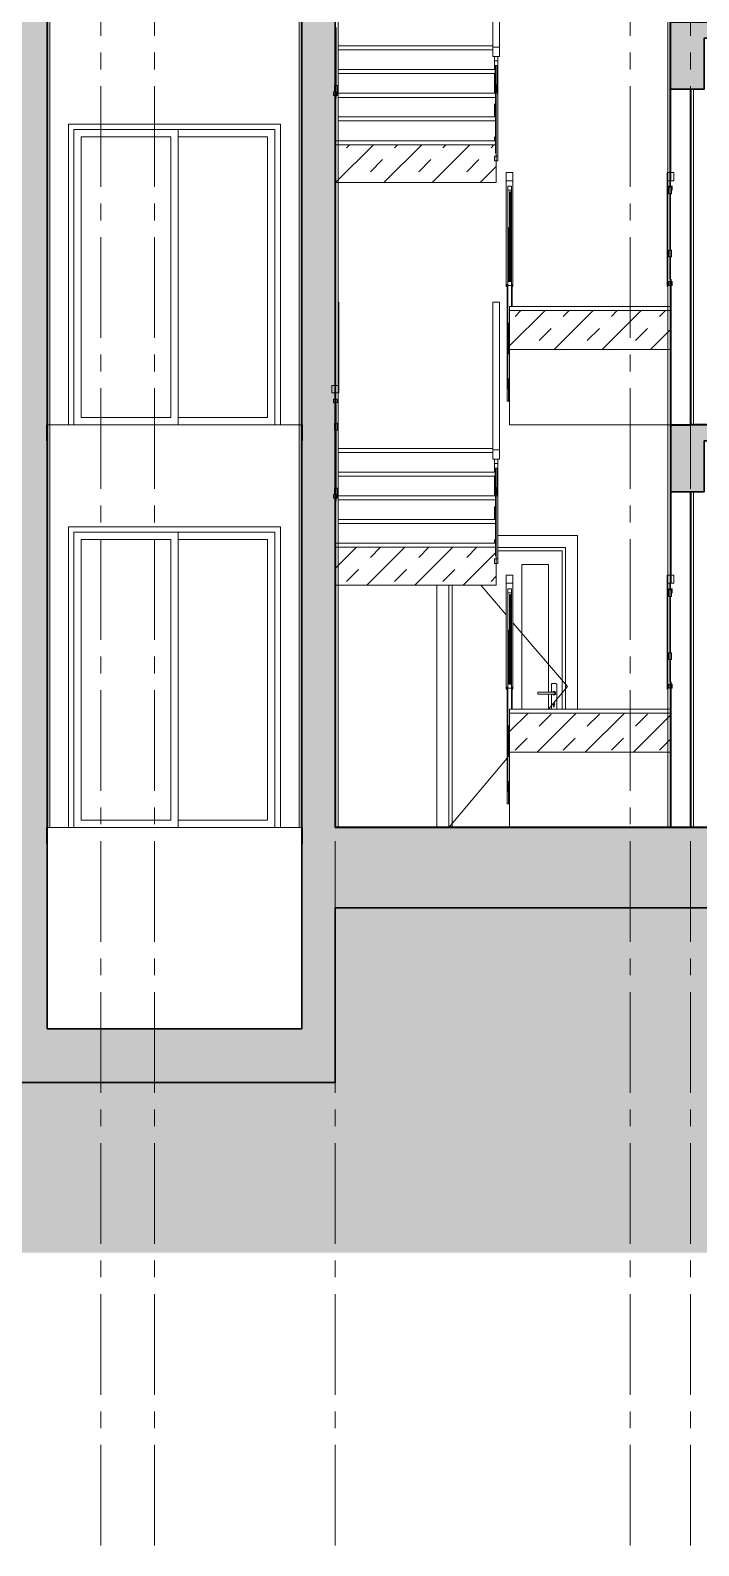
# Model space of a CAD drawing. Header units: millimetres. Extents: x 1373 to 40779, y 1939 to 6439.
# Drawn here: x 24757 to 25255, y 2741 to 3870 of the extents above; entities that cross this region are included whole.
import ezdxf

# ---------------------------------------------------------------- set-up
doc = ezdxf.new("R2010")
doc.units = ezdxf.units.MM
doc.linetypes.add('IMPORT-CENTER2', pattern=[112.5, 75, -12.5, 12.5, -12.5])
for name, color, linetype, lineweight in [('A-DETL', 6, 'Continuous', 30), ('A-DETL-GENF', 92, 'Continuous', 18), ('A-DOOR', 31, 'Continuous', 18), ('A-DOOR-FRAM', 31, 'Continuous', 18), ('A-FLOR-FNSH', 192, 'Continuous', 35), ('A-FLOR-HRAL', 11, 'Continuous', 18), ('A-WALL', 20, 'Continuous', 9), ('A-WALL-FNSH', 113, 'Continuous', 18), ('HESAPLAMALAR', 2, 'Continuous', 30), ('S-GRID', 252, 'IMPORT-CENTER2', 5), ('S-STRS', 31, 'Continuous', 18)]:
    doc.layers.add(name, color=color, linetype=linetype, lineweight=lineweight)

# ---------------------------------------------------------------- blocks, each defined once
blk = doc.blocks.new('Sliding Door - 2 Panel _AUS_ - ASANSÖR-2002816-Schnitt 1')
at = {"layer": 'A-DOOR-FRAM'}
for p, q in [((-959.3, 254), (-1117.3, 254)), ((-1117.3, 254), (-1117.3, 30)), ((-1113.3, 30), (-1113.3, 250)), ((-1113.3, 250), (-963.3, 250)), ((-1035.5, 30), (-1035.5, 250)), ((-963.3, 250), (-963.3, 30)), ((-959.3, 30), (-959.3, 254)), ((-1107.8, 35.5), (-1107.8, 244.5)), ((-1107.8, 244.5), (-1041, 244.5)), ((-1041, 244.5), (-1041, 35.5)), ((-1035.5, 244.5), (-968.8, 244.5)), ((-968.8, 244.5), (-968.8, 35.5)), ((-1041, 35.5), (-1107.8, 35.5)), ((-968.8, 35.5), (-1035.5, 35.5)), ((-1117.3, 30), (-1113.3, 30)), ((-963.3, 30), (-959.3, 30))]:
    blk.add_line(p, q, dxfattribs=at)
blk = doc.blocks.new('_MB_KAPI_CAMLI_B - _m_kapı_90_camlı-2079224-Schnitt 1')
at = {"layer": 'A-DOOR'}
for p, q in [((343.4, -411.8), (343.4, -304)), ((343.4, -304), (363.4, -304)), ((363.4, -304), (363.4, -399.3)), ((331.8, -341.7), (312.8, -319.5)), ((377.4, -395), (336.9, -347.7)), ((377.4, -395), (363.2, -411.8)), ((365.4, -393.5), (365.4, -399.3)), ((368.7, -392.8), (366, -392.8)), ((369.4, -411.8), (369.4, -393.5)), ((366.4, -399.3), (355.4, -399.3)), ((355.4, -399.3), (355.4, -400)), ((355.4, -400), (355.4, -400.7)), ((355.4, -400.7), (366.4, -400.7)), ((363.4, -400.7), (363.4, -411.8)), ((365.4, -400.7), (365.4, -411.8)), ((367.1, -410.2), (367.1, -408.6)), ((367.6, -410.2), (367.1, -410.2)), ((367.6, -408.6), (367.6, -410.2)), ((332.4, -448.3), (288.9, -500))]:
    blk.add_line(p, q, dxfattribs=at)
at = {"layer": 'A-DOOR', "flags": 128}
for points in [[(367.4, -399.3), (367.4, -399.3), (367.3, -399.3), (367.3, -399.3), (367.3, -399.3), (367.3, -399.3), (367.3, -399.3), (367.3, -399.3), (367.3, -399.3), (367.3, -399.3), (367.3, -399.3), (367.3, -399.3), (367.2, -399.3), (367.2, -399.3), (367.2, -399.3), (367.2, -399.3), (367.2, -399.3), (367.1, -399.3), (367.1, -399.3), (367.1, -399.3), (367, -399.3), (367, -399.3), (367, -399.3), (367, -399.3), (366.9, -399.3), (366.9, -399.3), (366.9, -399.3), (366.8, -399.3), (366.8, -399.3), (366.8, -399.3), (366.7, -399.3), (366.7, -399.3), (366.6, -399.3), (366.6, -399.3), (366.6, -399.3), (366.5, -399.3), (366.5, -399.3), (366.4, -399.3), (366.4, -399.3), (366.4, -399.3), (366.4, -399.3)], [(366.4, -400.7), (366.4, -400.7), (366.4, -400.7), (366.5, -400.7), (366.5, -400.7), (366.6, -400.7), (366.6, -400.7), (366.6, -400.7), (366.7, -400.7), (366.7, -400.7), (366.7, -400.7), (366.8, -400.7), (366.8, -400.7), (366.8, -400.7), (366.9, -400.7), (366.9, -400.7), (366.9, -400.7), (367, -400.7), (367, -400.7), (367, -400.7), (367.1, -400.7), (367.1, -400.7), (367.1, -400.7), (367.1, -400.7), (367.2, -400.7), (367.2, -400.7), (367.2, -400.7), (367.2, -400.7), (367.3, -400.7), (367.3, -400.7), (367.3, -400.7), (367.3, -400.7), (367.3, -400.7), (367.3, -400.7), (367.3, -400.7), (367.3, -400.7), (367.3, -400.7), (367.3, -400.7), (367.4, -400.7), (367.4, -400.7)]]:
    blk.add_lwpolyline(points, dxfattribs=at)
at = {"layer": 'A-DOOR'}
for centre, radius, start, end in [((366, -393.5), 0.668, 90, 180), ((366, -393.5), 0.668, 90, 150), ((368.7, -393.5), 0.668, 0, 90), ((368.7, -393.5), 0.668, 30, 90), ((367.4, -400), 1.22, 0, 146.1363), ((367.4, -400), 1.22, 135, 146.1363), ((367.4, -400), 1.22, 213.8668, 0), ((367.4, -400), 1.22, 213.8668, 255), ((367.4, -400), 1.22, 90, 120), ((367.4, -400), 0.7, 60, 104.5663), ((367.4, -400), 0.7, 255.4337, 300), ((367.4, -400), 1.22, 270, 300), ((367.4, -400), 1.22, 45, 75), ((367.4, -400), 0.7, 0, 30), ((367.4, -400), 0.7, 330, 0), ((367.4, -400), 1.22, 315, 345), ((367.4, -408.2), 0.5, 300, 240)]:
    blk.add_arc(centre, radius, start, end, dxfattribs=at)
at = {"layer": 'A-DOOR-FRAM'}
for p, q in [((384.9, -282.5), (325.6, -282.5)), ((325.6, -291.5), (375.9, -291.5)), ((375.9, -291.5), (375.9, -411.8)), ((384.9, -411.8), (384.9, -282.5)), ((325.6, -294), (373.4, -294)), ((373.4, -294), (373.4, -411.8)), ((279.9, -319.5), (279.9, -500)), ((288.9, -500), (288.9, -319.5)), ((291.4, -500), (291.4, -319.5))]:
    blk.add_line(p, q, dxfattribs=at)

msp = doc.modelspace()

# ---------------------------------------------------------------- hatches: boundary and pattern name
at = {"layer": 'A-DETL-GENF'}
h = msp.add_hatch(dxfattribs=at)
h.set_pattern_fill('ANSI33', color=153, style=0)
h.set_pattern_definition([(45, (-4726.611, 6394.9317), (-4.490128, 4.490128), []), (45, (-4722.121, 6394.9317), (-4.490128, 4.490128), [3.175, -1.5875])])
h.paths.add_polyline_path([(24984.3, 3275.8), (24984.3, 5063.8), (25234.3, 5063.8), (25234.3, 5025.8), (25259.3, 5025.8), (25259.3, 5063.8), (25834.6, 5063.8), (25834.6, 5025.8), (25859.6, 5025.8), (25859.6, 5063.8), (26040.6, 5063.8), (26040.6, 5075.8), (25234.3, 5075.8), (24984.3, 5075.8), (24984.3, 5240.8), (24744.3, 5240.8), (24744.3, 5075.8), (23644.6, 5075.8), (23644.6, 5063.8), (23774.6, 5063.8), (23774.6, 5025.8), (23799.6, 5025.8), (23799.6, 5063.8), (24289.3, 5063.8), (24289.3, 5025.8), (24314.3, 5025.8), (24314.3, 5063.8), (24744.3, 5063.8), (24744.3, 4775.8), (23674.3, 4775.8), (23674.3, 4763.8), (23774.6, 4763.8), (23774.6, 4725.8), (23799.6, 4725.8), (23799.6, 4763.8), (24289.3, 4763.8), (24289.3, 4725.8), (24314.3, 4725.8), (24314.3, 4763.8), (24744.3, 4763.8), (24744.3, 4475.8), (23674.3, 4475.8), (23674.3, 4463.8), (23774.6, 4463.8), (23774.6, 4425.8), (23799.6, 4425.8), (23799.6, 4463.8), (24289.3, 4463.8), (24289.3, 4425.8), (24314.3, 4425.8), (24314.3, 4463.8), (24744.3, 4463.8), (24744.3, 4175.8), (23674.3, 4175.8), (23674.3, 4163.8), (23774.6, 4163.8), (23774.6, 4125.8), (23799.6, 4125.8), (23799.6, 4163.8), (24289.3, 4163.8), (24289.3, 4125.8), (24314.3, 4125.8), (24314.3, 4163.8), (24744.3, 4163.8), (24744.3, 3875.8), (23674.3, 3875.8), (23674.3, 3863.8), (23774.6, 3863.8), (23774.6, 3825.8), (23799.6, 3825.8), (23799.6, 3863.8), (24289.3, 3863.8), (24289.3, 3825.8), (24314.3, 3825.8), (24314.3, 3863.8), (24744.3, 3863.8), (24744.3, 3575.8), (23774.6, 3575.8), (23774.6, 3545.8), (23474.3, 3545.8), (23474.3, 3275.8), (23474.3, 3245.8), (23774.6, 3245.8), (23774.6, 3215.8), (24744.3, 3215.8), (24744.3, 3085.8), (24984.3, 3085.8), (24984.3, 3215.8), (25859.6, 3215.8), (25909.6, 3215.8), (25909.6, 3275.8), (25859.6, 3275.8), (25859.6, 3575.8), (25835.5, 3575.8), (25234.3, 3575.8), (25234.3, 3525.8), (25259.3, 3525.8), (25259.3, 3563.8), (25835.5, 3563.8), (25835.5, 3275.8)])
h.paths.add_polyline_path([(24959.3, 3125.8), (24769.3, 3125.8), (24769.3, 3275.8), (24769.3, 5225.8), (24959.3, 5225.8), (24959.3, 4775.8), (24959.3, 3275.8)], flags=16)
h.paths.add_polyline_path([(24744.3, 3275.8), (23499.3, 3275.8), (23499.3, 3531.1), (23774.6, 3531.1), (23799.6, 3530.1), (23799.6, 3563.8), (24289.3, 3563.8), (24289.3, 3525.8), (24314.3, 3525.8), (24314.3, 3563.8), (24744.3, 3563.8)], flags=16)
h = msp.add_hatch(dxfattribs=at)
h.set_pattern_fill('ANSI33', color=153, style=0)
h.paths.add_polyline_path([(25859.6, 3863.8), (26010.6, 3863.8), (26010.6, 3875.8), (25234.3, 3875.8), (25234.3, 3825.8), (25259.3, 3825.8), (25259.3, 3863.8), (25834.6, 3863.8), (25834.6, 3825.8), (25859.6, 3825.8)])
h.paths.add_polyline_path([(25859.6, 4163.8), (26010.6, 4163.8), (26010.6, 4175.8), (25234.3, 4175.8), (25234.3, 4125.8), (25259.3, 4125.8), (25259.3, 4163.8), (25834.6, 4163.8), (25834.6, 4125.8), (25859.6, 4125.8)])
h.paths.add_polyline_path([(25859.6, 4463.8), (26010.6, 4463.8), (26010.6, 4475.8), (25234.3, 4475.8), (25234.3, 4425.8), (25259.3, 4425.8), (25259.3, 4463.8), (25834.6, 4463.8), (25834.6, 4425.8), (25859.6, 4425.8)])
h.paths.add_polyline_path([(25859.6, 4763.8), (26010.6, 4763.8), (26010.6, 4775.8), (25234.3, 4775.8), (25106.8, 4775.8), (25106.8, 4763.8), (25234.3, 4763.8), (25234.3, 4725.8), (25259.3, 4725.8), (25259.3, 4763.8), (25834.6, 4763.8), (25834.6, 4725.8), (25859.6, 4725.8)])
at = {"layer": 'HESAPLAMALAR', "lineweight": 18, "true_color": 0xf7abae, "transparency": 33554579}
h = msp.add_hatch(dxfattribs=at)
h.set_pattern_fill('AR-CONC', color=241, scale=0.2)
h.paths.add_polyline_path([(26448.9, 3550.8), (26448.9, 2958.8), (23277.1, 2958.8), (23277.1, 3575.8), (23774.6, 3575.8), (23774.6, 3545.8), (23474.3, 3545.8), (23474.3, 3245.8), (23774.6, 3245.8), (23774.6, 3215.8), (24744.3, 3215.8), (24744.3, 3085.8), (24984.3, 3085.8), (24984.3, 3215.8), (25909.6, 3215.8), (25909.6, 3275.8), (25859.6, 3275.8), (25859.6, 3550.8)])

# ---------------------------------------------------------------- linework, layer by layer
at = {"layer": 'A-DETL'}
for p, q in [((24769.3, 5225.8), (24769.3, 3275.8)), ((24769.3, 3125.8), (24959.3, 3125.8))]:
    msp.add_line(p, q, dxfattribs=at)
for points in [[(24959.3, 3275.8), (24959.3, 4775.8), (24959.3, 5225.8)], [(24984.3, 5063.8), (24984.3, 3275.8)], [(25234.3, 3875.8), (26010.6, 3875.8), (26010.6, 3863.8), (25859.6, 3863.8), (25859.6, 3825.8), (25834.6, 3825.8), (25834.6, 3863.8), (25259.3, 3863.8), (25259.3, 3825.8), (25234.3, 3825.8), (25234.3, 3875.8)], [(23774.6, 3575.8), (23774.6, 3545.8), (23474.3, 3545.8), (23474.3, 3275.8), (23474.3, 3245.8), (23774.6, 3245.8), (23774.6, 3215.8), (24744.3, 3215.8), (24744.3, 3085.8), (24984.3, 3085.8), (24984.3, 3215.8), (25859.6, 3215.8), (25909.6, 3215.8), (25909.6, 3275.8), (25859.6, 3275.8), (25859.6, 3575.8), (25835.5, 3575.8), (25234.3, 3575.8), (25234.3, 3525.8), (25259.3, 3525.8), (25259.3, 3563.8), (25835.5, 3563.8), (25835.5, 3275.8), (24984.3, 3275.8)], [(24769.3, 3125.8), (24769.3, 3275.8)], [(24959.3, 3275.8), (24959.3, 3125.8)], [(24959.3, 3085.8), (24769.3, 3085.8)]]:
    msp.add_lwpolyline(points, dxfattribs=at)
at = {"layer": 'A-FLOR-FNSH', "color": 250}
for p, q in [((24769.3, 3563.8), (24769.3, 3575.8)), ((24959.3, 3575.8), (24959.3, 3563.8)), ((25833.4, 3575.8), (25249.3, 3575.8)), ((24769.3, 3263.8), (24769.3, 3275.8)), ((24959.3, 3275.8), (24959.3, 3263.8)), ((25860.9, 3275.8), (24984.3, 3275.8))]:
    msp.add_line(p, q, dxfattribs=at)
at = {"layer": 'A-FLOR-HRAL'}
for p, q in [((25101.8, 3967.2), (25101.8, 3857.2)), ((25106.8, 3857.2), (25106.8, 3967.2)), ((24984.3, 3871.9), (24984.3, 3828.7)), ((24984.9, 3828.7), (24984.9, 3871.9)), ((25106.8, 3857.2), (25101.8, 3857.2)), ((25101.8, 3857.2), (25101.8, 3850.3)), ((25106.8, 3850.3), (25106.8, 3857.2)), ((25101.8, 3850.3), (25106.8, 3850.3)), ((25103, 3850.3), (25103, 3847)), ((25105.6, 3847), (25103, 3847)), ((25103, 3847), (25103, 3843.6)), ((25103, 3843.6), (25103, 3840.5)), ((25103, 3843.6), (25105.6, 3843.6)), ((25103.4, 3843.6), (25103.4, 3829.2)), ((25103.7, 3842.3), (25103.7, 3843.6)), ((25103.7, 3842.3), (25103.7, 3778.1)), ((25104.3, 3842.3), (25103.7, 3842.3)), ((25104.3, 3843.6), (25104.3, 3842.3)), ((25104.3, 3778.1), (25104.3, 3842.3)), ((25105.3, 3822.8), (25105.3, 3843.6)), ((25105.6, 3847), (25105.6, 3850.3)), ((25105.6, 3843.6), (25105.6, 3847)), ((25105.6, 3775.9), (25105.6, 3843.6)), ((24983.7, 3828.7), (24983.7, 3823.6)), ((24983.7, 3828.7), (24985.6, 3828.7)), ((24985.6, 3823.6), (24985.6, 3828.7)), ((25103, 3837.5), (25103, 3831.5)), ((25103, 3829.2), (25103, 3831.5)), ((25103.4, 3831.5), (25103, 3831.5)), ((25103.7, 3829.2), (25103, 3829.2)), ((25103, 3829.2), (25103, 3824.1)), ((25104.9, 3829.2), (25104.3, 3829.2)), ((25104.9, 3824.1), (25104.9, 3829.2)), ((24983, 3823.9), (24983, 3821.1)), ((24983.7, 3823.9), (24983, 3823.9)), ((24983, 3821.1), (24984.3, 3821.1)), ((24983.7, 3823.6), (24985.6, 3823.6)), ((24984.3, 3823.6), (24984.3, 3818.9)), ((24984.3, 3818.9), (24984.9, 3818.9)), ((24984.9, 3818.9), (24984.9, 3823.6)), ((24984.9, 3821.1), (24985.6, 3821.1)), ((24985.6, 3821.1), (24985.6, 3823.6)), ((25103, 3824.1), (25103, 3822.8)), ((25103, 3824.1), (25103.7, 3824.1)), ((25103.4, 3824.1), (25103.4, 3822.8)), ((25104.3, 3824.1), (25104.9, 3824.1)), ((25104.3, 3822.8), (25105.3, 3822.8)), ((25103, 3814.9), (25103, 3805.2)), ((25103, 3790.3), (25103, 3787.5)), ((25105.6, 3775.9), (25103, 3775.9)), ((25103, 3775.9), (25103, 3772.5)), ((25103, 3772.5), (25105.6, 3772.5)), ((25103.7, 3778.1), (25104.3, 3778.1)), ((25105.6, 3772.5), (25105.6, 3775.9)), ((25116.8, 3763.8), (25111.8, 3763.8)), ((25111.8, 3763.8), (25111.8, 3757.7)), ((25116.8, 3757.7), (25116.8, 3763.8)), ((25236.8, 3763.8), (25231.8, 3763.8)), ((25231.8, 3763.8), (25231.8, 3757.7)), ((25236.8, 3757.7), (25236.8, 3763.8)), ((25111.8, 3757.7), (25111.8, 3678.8)), ((25111.8, 3757.7), (25116.8, 3757.7)), ((25115.6, 3753.6), (25113, 3753.6)), ((25113, 3753.6), (25113, 3750.6)), ((25113, 3750.6), (25113, 3682.5)), ((25113, 3750.6), (25115.6, 3750.6)), ((25114.9, 3749.3), (25114.3, 3749.3)), ((25114.3, 3749.3), (25114.3, 3684.3)), ((25114.9, 3684.3), (25114.9, 3749.3)), ((25115.6, 3750.6), (25115.6, 3753.6)), ((25115.6, 3750.6), (25115.6, 3715.3)), ((25116.8, 3757.7), (25116.8, 3678.8)), ((25231.8, 3757.7), (25231.8, 3678.8)), ((25231.8, 3757.7), (25233.7, 3757.7)), ((25233.7, 3753.6), (25233, 3753.6)), ((25233, 3753.6), (25233, 3752.9)), ((25233, 3752.9), (25233, 3747.8)), ((25234.9, 3752.9), (25233, 3752.9)), ((25233.7, 3757.8), (25233.7, 3752.9)), ((25234.3, 3757.8), (25233.7, 3757.8)), ((25234.3, 3752.9), (25234.3, 3757.8)), ((25234.3, 3757.7), (25236.8, 3757.7)), ((25235.6, 3753.6), (25234.3, 3753.6)), ((25234.9, 3747.8), (25234.9, 3752.9)), ((25234.9, 3750.6), (25235.6, 3750.6)), ((25235.6, 3750.6), (25235.6, 3753.6)), ((25234.9, 3747.8), (25233, 3747.8)), ((25233.7, 3747.8), (25233.7, 3706)), ((25234.3, 3706), (25234.3, 3747.8)), ((25113.4, 3682.5), (25113.4, 3722.9)), ((25114.3, 3715.3), (25113.7, 3715.3)), ((25113.7, 3715.3), (25113.7, 3710.2)), ((25115.6, 3715.3), (25114.9, 3715.3)), ((25115.3, 3715.3), (25115.3, 3722.9)), ((25115.6, 3710.2), (25115.6, 3715.3)), ((25113.7, 3710.2), (25114.3, 3710.2)), ((25114.9, 3710.2), (25115.6, 3710.2)), ((25115.3, 3682.5), (25115.3, 3710.2)), ((25115.3, 3708.6), (25115.6, 3708.6)), ((25115.6, 3710.2), (25115.6, 3708.6)), ((25115.6, 3708.6), (25115.6, 3682.5)), ((25233, 3706), (25233, 3700.9)), ((25234.9, 3706), (25233, 3706)), ((25234.9, 3700.9), (25234.9, 3706)), ((25234.9, 3700.9), (25233, 3700.9)), ((25233.7, 3700.9), (25233.7, 3692.7)), ((25233.7, 3692.7), (25233.7, 3684.3)), ((25234.3, 3692.7), (25233.7, 3692.7)), ((25234.3, 3692.7), (25234.3, 3700.9)), ((25234.3, 3684.3), (25234.3, 3692.7)), ((25115.6, 3682.5), (25113, 3682.5)), ((25113, 3682.5), (25113, 3679.5)), ((25114.3, 3684.3), (25114.9, 3684.3)), ((25114.3, 3682.5), (25114.3, 3684.3)), ((25114.9, 3684.3), (25114.9, 3682.5)), ((25115.6, 3679.5), (25115.6, 3682.5)), ((25235.6, 3682.5), (25233, 3682.5)), ((25233, 3682.5), (25233, 3679.5)), ((25235.6, 3679.5), (25235.6, 3682.5)), ((25112.4, 3678.8), (25111.8, 3678.8)), ((25112.4, 3593.4), (25112.4, 3680.6)), ((25113, 3679.5), (25115.6, 3679.5)), ((25113, 3679.5), (25113, 3602.4)), ((25115.6, 3679.5), (25115.6, 3664)), ((25116.2, 3664), (25116.2, 3680.6)), ((25116.8, 3678.8), (25116.2, 3678.8)), ((25232.3, 3678.8), (25231.8, 3678.8)), ((25233, 3679.5), (25235.6, 3679.5)), ((24986.3, 3667.2), (24986.8, 3667.2)), ((24986.8, 3667.2), (24986.8, 3605.2)), ((25101.8, 3667.2), (25106.8, 3667.2)), ((25101.8, 3667.2), (25101.8, 3557.2)), ((25106.8, 3557.2), (25106.8, 3667.2)), ((25113.4, 3628.7), (25113.4, 3651.8)), ((25113.4, 3628.7), (25114.3, 3628.7)), ((24981.8, 3605.2), (24981.8, 3599.5)), ((24986.8, 3605.2), (24981.8, 3605.2)), ((24986.8, 3599.5), (24986.8, 3605.2)), ((25113.4, 3593.4), (25113.4, 3610.3)), ((24981.8, 3599.5), (24986.8, 3599.5)), ((24983, 3595), (24983, 3592.2)), ((24985.6, 3595), (24983, 3595)), ((24983, 3592.2), (24985.6, 3592.2)), ((24984.3, 3590.9), (24984.3, 3584.3)), ((24984.9, 3584.3), (24984.9, 3590.9)), ((24985.6, 3592.2), (24985.6, 3595)), ((25112.4, 3593.4), (25113.4, 3593.4)), ((25113.4, 3593.4), (25114.3, 3593.4)), ((24984.9, 3584.3), (24984.3, 3584.3)), ((24984.3, 3584.3), (24984.3, 3577)), ((24984.9, 3577), (24984.9, 3584.3)), ((24983.7, 3577), (24983.7, 3571.9)), ((24983.7, 3577), (24985.6, 3577)), ((24983.7, 3571.9), (24985.6, 3571.9)), ((24984.3, 3571.9), (24984.3, 3528.7)), ((24984.9, 3528.7), (24984.9, 3571.9)), ((24985.6, 3571.9), (24985.6, 3577)), ((25106.8, 3557.2), (25101.8, 3557.2)), ((25101.8, 3557.2), (25101.8, 3550.3)), ((25106.8, 3550.3), (25106.8, 3557.2)), ((25101.8, 3550.3), (25106.8, 3550.3)), ((25103, 3550.3), (25103, 3547)), ((25105.6, 3547), (25103, 3547)), ((25103, 3547), (25103, 3543.6)), ((25105.6, 3547), (25105.6, 3550.3)), ((25105.6, 3543.6), (25105.6, 3547)), ((25103, 3543.6), (25103, 3540.5)), ((25103, 3543.6), (25105.6, 3543.6)), ((25103, 3537.5), (25103, 3531.5)), ((25103.4, 3543.6), (25103.4, 3529.2)), ((25103.7, 3542.3), (25103.7, 3543.6)), ((25103.7, 3542.3), (25103.7, 3478.1)), ((25104.3, 3542.3), (25103.7, 3542.3)), ((25104.3, 3543.6), (25104.3, 3542.3)), ((25104.3, 3478.1), (25104.3, 3542.3)), ((25105.3, 3522.8), (25105.3, 3543.6)), ((25105.6, 3475.9), (25105.6, 3543.6)), ((24983, 3523.9), (24983, 3521.1)), ((24983.7, 3523.9), (24983, 3523.9)), ((24983.7, 3528.7), (24983.7, 3523.6)), ((24983.7, 3528.7), (24985.6, 3528.7)), ((24983.7, 3523.6), (24985.6, 3523.6)), ((24984.3, 3523.6), (24984.3, 3518.9)), ((24984.9, 3518.9), (24984.9, 3523.6)), ((24985.6, 3523.6), (24985.6, 3528.7)), ((24985.6, 3521.1), (24985.6, 3523.6)), ((25103, 3529.2), (25103, 3531.5)), ((25103.4, 3531.5), (25103, 3531.5)), ((25103.7, 3529.2), (25103, 3529.2)), ((25103, 3529.2), (25103, 3524.1)), ((25103, 3524.1), (25103, 3522.8)), ((25103, 3524.1), (25103.7, 3524.1)), ((25103.4, 3524.1), (25103.4, 3522.8)), ((25104.9, 3529.2), (25104.3, 3529.2)), ((25104.3, 3524.1), (25104.9, 3524.1)), ((25104.9, 3524.1), (25104.9, 3529.2)), ((24983, 3521.1), (24984.3, 3521.1)), ((24984.3, 3518.9), (24984.9, 3518.9)), ((24984.9, 3521.1), (24985.6, 3521.1)), ((25103, 3514.9), (25103, 3505.2)), ((25104.3, 3522.8), (25105.3, 3522.8)), ((25103, 3490.3), (25103, 3487.5)), ((25103.7, 3478.1), (25104.3, 3478.1)), ((25105.6, 3475.9), (25103, 3475.9)), ((25103, 3475.9), (25103, 3472.5)), ((25103, 3472.5), (25105.6, 3472.5)), ((25105.6, 3472.5), (25105.6, 3475.9)), ((25116.8, 3463.8), (25111.8, 3463.8)), ((25111.8, 3463.8), (25111.8, 3457.7)), ((25111.8, 3457.7), (25111.8, 3378.8)), ((25111.8, 3457.7), (25116.8, 3457.7)), ((25116.8, 3457.7), (25116.8, 3463.8)), ((25116.8, 3457.7), (25116.8, 3378.8)), ((25236.8, 3463.8), (25231.8, 3463.8)), ((25231.8, 3463.8), (25231.8, 3457.7)), ((25231.8, 3457.7), (25231.8, 3378.8)), ((25231.8, 3457.7), (25233.7, 3457.7)), ((25233.7, 3457.8), (25233.7, 3452.9)), ((25234.3, 3457.8), (25233.7, 3457.8)), ((25234.3, 3452.9), (25234.3, 3457.8)), ((25234.3, 3457.7), (25236.8, 3457.7)), ((25236.8, 3457.7), (25236.8, 3463.8)), ((25115.6, 3453.6), (25113, 3453.6)), ((25113, 3453.6), (25113, 3450.6)), ((25113, 3450.6), (25113, 3382.5)), ((25113, 3450.6), (25115.6, 3450.6)), ((25114.9, 3449.3), (25114.3, 3449.3)), ((25114.3, 3449.3), (25114.3, 3384.3)), ((25114.9, 3384.3), (25114.9, 3449.3)), ((25115.6, 3450.6), (25115.6, 3453.6)), ((25115.6, 3450.6), (25115.6, 3415.3)), ((25233.7, 3453.6), (25233, 3453.6)), ((25233, 3453.6), (25233, 3452.9)), ((25233, 3452.9), (25233, 3447.8)), ((25234.9, 3452.9), (25233, 3452.9)), ((25234.9, 3447.8), (25233, 3447.8)), ((25233.7, 3447.8), (25233.7, 3406)), ((25235.6, 3453.6), (25234.3, 3453.6)), ((25234.3, 3406), (25234.3, 3447.8)), ((25234.9, 3447.8), (25234.9, 3452.9)), ((25234.9, 3450.6), (25235.6, 3450.6)), ((25235.6, 3450.6), (25235.6, 3453.6)), ((25113.4, 3382.5), (25113.4, 3422.9)), ((25115.3, 3415.3), (25115.3, 3422.9)), ((25114.3, 3415.3), (25113.7, 3415.3)), ((25113.7, 3415.3), (25113.7, 3410.2)), ((25113.7, 3410.2), (25114.3, 3410.2)), ((25115.6, 3415.3), (25114.9, 3415.3)), ((25114.9, 3410.2), (25115.6, 3410.2)), ((25115.3, 3382.5), (25115.3, 3410.2)), ((25115.6, 3410.2), (25115.6, 3415.3)), ((25115.6, 3410.2), (25115.6, 3408.6)), ((25115.3, 3408.6), (25115.6, 3408.6)), ((25115.6, 3408.6), (25115.6, 3382.5)), ((25233, 3406), (25233, 3400.9)), ((25234.9, 3406), (25233, 3406)), ((25234.9, 3400.9), (25233, 3400.9)), ((25233.7, 3400.9), (25233.7, 3392.7)), ((25234.3, 3392.7), (25234.3, 3400.9)), ((25234.9, 3400.9), (25234.9, 3406)), ((25233.7, 3392.7), (25233.7, 3384.3)), ((25234.3, 3392.7), (25233.7, 3392.7)), ((25234.3, 3384.3), (25234.3, 3392.7)), ((25112.4, 3378.8), (25111.8, 3378.8)), ((25112.4, 3293.4), (25112.4, 3380.6)), ((25115.6, 3382.5), (25113, 3382.5)), ((25113, 3382.5), (25113, 3379.5)), ((25113, 3379.5), (25115.6, 3379.5)), ((25113, 3379.5), (25113, 3302.4)), ((25114.3, 3384.3), (25114.9, 3384.3)), ((25114.3, 3382.5), (25114.3, 3384.3)), ((25114.9, 3384.3), (25114.9, 3382.5)), ((25115.6, 3379.5), (25115.6, 3382.5)), ((25115.6, 3379.5), (25115.6, 3364)), ((25116.2, 3364), (25116.2, 3380.6)), ((25116.8, 3378.8), (25116.2, 3378.8)), ((25232.3, 3378.8), (25231.8, 3378.8)), ((25235.6, 3382.5), (25233, 3382.5)), ((25233, 3382.5), (25233, 3379.5)), ((25233, 3379.5), (25235.6, 3379.5)), ((25235.6, 3379.5), (25235.6, 3382.5)), ((25113.4, 3328.7), (25113.4, 3351.8)), ((25113.4, 3328.7), (25114.3, 3328.7)), ((25113.4, 3293.4), (25113.4, 3310.3)), ((25112.4, 3293.4), (25113.4, 3293.4)), ((25113.4, 3293.4), (25114.3, 3293.4))]:
    msp.add_line(p, q, dxfattribs=at)
at = {"layer": 'A-FLOR-HRAL', "linetype": 'Continuous'}
for p, q in [((24984.6, 3823.6), (24984.6, 3828.7)), ((25234, 3747.8), (25234, 3752.9)), ((25114.3, 3715.3), (25114.3, 3722.9)), ((25114.3, 3682.5), (25114.3, 3710.2)), ((25234, 3700.9), (25234, 3706)), ((25114.3, 3628.7), (25114.3, 3651.8)), ((25114.3, 3593.4), (25114.3, 3610.3)), ((24984.6, 3571.9), (24984.6, 3577)), ((24984.6, 3523.6), (24984.6, 3528.7)), ((25234, 3447.8), (25234, 3452.9)), ((25114.3, 3415.3), (25114.3, 3422.9)), ((25114.3, 3382.5), (25114.3, 3410.2)), ((25234, 3400.9), (25234, 3406)), ((25114.3, 3328.7), (25114.3, 3351.8)), ((25114.3, 3293.4), (25114.3, 3310.3))]:
    msp.add_line(p, q, dxfattribs=at)
at = {"layer": 'A-WALL', "lineweight": 35}
for p, q in [((24769.3, 5075.8), (24769.3, 3275.8)), ((24959.3, 3275.8), (24959.3, 5075.8)), ((25234.3, 3757.8), (25234.3, 3984.3)), ((24984.3, 3818.9), (24984.3, 3590.9)), ((25249.3, 3825.8), (25249.3, 3575.8)), ((25234.3, 3684.3), (25234.3, 3457.8)), ((25234.3, 3575.8), (25249.3, 3575.8)), ((25249.3, 3525.8), (25249.3, 3275.8)), ((24984.3, 3518.9), (24984.3, 3275.8)), ((25234.3, 3384.3), (25234.3, 3275.8))]:
    msp.add_line(p, q, dxfattribs=at)
at = {"layer": 'A-WALL'}
for p, q in [((24785.3, 3575.8), (24785.3, 3799.8)), ((24785.3, 3799.8), (24943.3, 3799.8)), ((24943.3, 3799.8), (24943.3, 3575.8)), ((24957.3, 3575.8), (24771.3, 3575.8)), ((24785.3, 3275.8), (24785.3, 3499.8)), ((24785.3, 3499.8), (24943.3, 3499.8)), ((24943.3, 3499.8), (24943.3, 3275.8)), ((24771.3, 3275.8), (24785.3, 3275.8)), ((24785.3, 3275.8), (24957.3, 3275.8))]:
    msp.add_line(p, q, dxfattribs=at)
at = {"layer": 'A-WALL-FNSH', "color": 7, "lineweight": 9}
for p, q in [((24771.3, 3275.8), (24771.3, 5075.8)), ((24957.3, 5075.8), (24957.3, 3275.8)), ((24986.3, 3275.8), (24986.3, 5063.8)), ((25232.3, 4763.8), (25232.3, 3275.8)), ((25251.3, 3575.8), (25251.3, 3825.8)), ((24769.3, 3575.8), (24771.3, 3575.8)), ((24957.3, 3575.8), (24959.3, 3575.8)), ((24985.7, 3575.8), (24986.3, 3575.8)), ((25232.3, 3575.8), (25234.3, 3575.8)), ((25251.3, 3275.8), (25251.3, 3525.8)), ((24769.3, 3275.8), (24771.3, 3275.8)), ((24957.3, 3275.8), (24959.3, 3275.8))]:
    msp.add_line(p, q, dxfattribs=at)
at = {"layer": 'S-GRID', "lineweight": 18}
for p, q in [((24809.3, 2740.6), (24809.3, 5601.4)), ((24849.4, 2740.6), (24849.4, 5601.4)), ((24984.3, 2740.6), (24984.3, 5601.4)), ((25204.3, 2740.6), (25204.3, 5601.4)), ((25249.3, 2740.6), (25249.3, 5601.4))]:
    msp.add_line(p, q, dxfattribs=at)
at = {"layer": 'S-STRS'}
for p, q in [((24986.3, 3858.1), (25101.8, 3858.1)), ((25101.8, 3855.1), (24986.3, 3855.1)), ((24986.3, 3840.5), (25103.4, 3840.5)), ((25103.4, 3837.5), (24986.3, 3837.5)), ((24986.3, 3822.8), (25103.7, 3822.8)), ((25103.7, 3819.8), (24986.3, 3819.8)), ((24986.3, 3805.2), (25103.7, 3805.2)), ((25103.7, 3802.2), (24986.3, 3802.2)), ((25104.3, 3787.5), (24984.3, 3787.5)), ((24984.3, 3787.5), (24984.3, 3784.5)), ((25104.3, 3784.5), (24984.3, 3784.5)), ((24984.3, 3784.5), (24984.3, 3756.3)), ((24984.3, 3784.5), (25104.3, 3784.5)), ((25104.3, 3784.5), (25104.3, 3787.5)), ((25104.3, 3756.3), (25104.3, 3784.5)), ((24984.3, 3756.3), (25104.3, 3756.3)), ((25234.3, 3664), (25114.3, 3664)), ((25114.3, 3664), (25114.3, 3661)), ((25234.3, 3661), (25114.3, 3661)), ((25114.3, 3661), (25114.3, 3631.8)), ((25114.3, 3661), (25234.3, 3661)), ((25234.3, 3661), (25234.3, 3664)), ((25234.3, 3631.8), (25234.3, 3661)), ((25114.3, 3631.8), (25234.3, 3631.8)), ((25114.3, 3625.4), (25114.3, 3631.8)), ((25114.3, 3607.8), (25114.3, 3625.4)), ((25114.3, 3590.1), (25114.3, 3607.8)), ((25114.3, 3575.8), (25114.3, 3590.1)), ((25232.3, 3575.8), (25114.3, 3575.8)), ((24986.3, 3558.1), (25101.8, 3558.1)), ((25101.8, 3555.1), (24986.3, 3555.1)), ((24986.3, 3540.5), (25103.4, 3540.5)), ((25103.4, 3537.5), (24986.3, 3537.5)), ((24986.3, 3522.8), (25103.7, 3522.8)), ((25103.7, 3519.8), (24986.3, 3519.8)), ((24986.3, 3505.2), (25103.7, 3505.2)), ((25103.7, 3502.2), (24986.3, 3502.2)), ((25104.3, 3487.5), (24984.3, 3487.5)), ((24984.3, 3487.5), (24984.3, 3484.5)), ((25104.3, 3484.5), (24984.3, 3484.5)), ((24984.3, 3484.5), (24984.3, 3456.3)), ((24984.3, 3484.5), (25104.3, 3484.5)), ((25104.3, 3484.5), (25104.3, 3487.5)), ((25104.3, 3456.3), (25104.3, 3484.5)), ((24984.3, 3456.3), (25104.3, 3456.3)), ((25234.3, 3364), (25114.3, 3364)), ((25114.3, 3364), (25114.3, 3361)), ((25234.3, 3361), (25114.3, 3361)), ((25114.3, 3361), (25114.3, 3331.8)), ((25114.3, 3361), (25234.3, 3361)), ((25234.3, 3361), (25234.3, 3364)), ((25234.3, 3331.8), (25234.3, 3361)), ((25114.3, 3331.8), (25234.3, 3331.8)), ((25114.3, 3325.4), (25114.3, 3331.8)), ((25114.3, 3307.8), (25114.3, 3325.4)), ((25114.3, 3290.1), (25114.3, 3307.8)), ((25114.3, 3275.8), (25114.3, 3290.1))]:
    msp.add_line(p, q, dxfattribs=at)
at = {"layer": 'S-STRS', "linetype": 'Continuous'}
for p, q in [((24984.5, 3756.3), (25012.8, 3784.5)), ((24992.6, 3782.3), (24994.8, 3784.5)), ((25020.5, 3756.3), (25048.7, 3784.5)), ((25028.5, 3782.3), (25030.7, 3784.5)), ((25056.4, 3756.3), (25084.6, 3784.5)), ((25064.5, 3782.3), (25066.6, 3784.5)), ((25100.4, 3782.3), (25102.6, 3784.5)), ((25010.6, 3764.4), (25019.6, 3773.4)), ((25046.5, 3764.4), (25055.5, 3773.4)), ((25082.4, 3764.4), (25091.4, 3773.4)), ((25092.3, 3756.3), (25104.3, 3768.3)), ((25114.3, 3634.6), (25140.7, 3661)), ((25118.3, 3656.6), (25122.7, 3661)), ((25147.4, 3631.8), (25176.6, 3661)), ((25154.3, 3656.6), (25158.6, 3661)), ((25183.3, 3631.8), (25212.5, 3661)), ((25190.2, 3656.6), (25194.6, 3661)), ((25226.1, 3656.6), (25230.5, 3661)), ((25136.3, 3638.7), (25145.3, 3647.6)), ((25172.2, 3638.7), (25181.2, 3647.6)), ((25208.1, 3638.7), (25217.1, 3647.6)), ((25219.3, 3631.8), (25234.3, 3646.9)), ((24984.3, 3468.7), (25000.1, 3484.5)), ((25007.8, 3456.3), (25036.1, 3484.5)), ((25010.6, 3477), (25018.1, 3484.5)), ((25043.7, 3456.3), (25072, 3484.5)), ((25046.5, 3477), (25054, 3484.5)), ((25079.7, 3456.3), (25104.3, 3480.9)), ((25082.4, 3477), (25089.9, 3484.5)), ((24992.6, 3459.1), (25001.6, 3468)), ((25028.5, 3459.1), (25037.5, 3468)), ((25064.5, 3459.1), (25073.4, 3468)), ((25100.4, 3459.1), (25104.3, 3463)), ((25114.3, 3347.3), (25128, 3361)), ((25134.8, 3331.8), (25164, 3361)), ((25136.3, 3351.3), (25145.3, 3360.3)), ((25170.7, 3331.8), (25199.9, 3361)), ((25172.2, 3351.3), (25181.2, 3360.3)), ((25206.6, 3331.8), (25234.3, 3359.5)), ((25208.1, 3351.3), (25217.1, 3360.3)), ((25118.3, 3333.3), (25127.3, 3342.3)), ((25154.3, 3333.3), (25163.2, 3342.3)), ((25190.2, 3333.3), (25199.2, 3342.3)), ((25226.1, 3333.3), (25234.3, 3341.5))]:
    msp.add_line(p, q, dxfattribs=at)

# ---------------------------------------------------------------- block references
at = {"layer": 'A-DOOR'}
for name, p in [('Sliding Door - 2 Panel _AUS_ - ASANSÖR-2002816-Schnitt 1', (25902.6, 3545.8)), ('Sliding Door - 2 Panel _AUS_ - ASANSÖR-2002816-Schnitt 1', (25902.6, 3245.8)), ('_MB_KAPI_CAMLI_B - _m_kapı_90_camlı-2079224-Schnitt 1', (24780, 3775.8))]:
    msp.add_blockref(name, p, dxfattribs=at)

doc.saveas('drawing.dxf')
